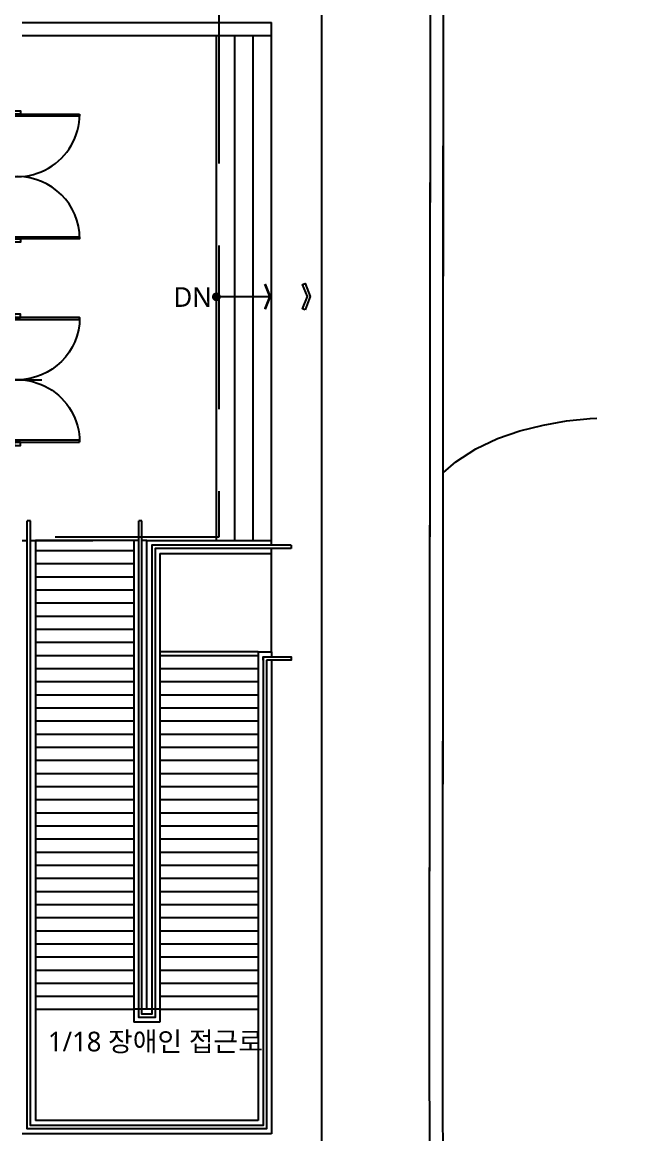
# Model space of a CAD drawing. Header units: millimetres. Extents: x 0 to 420500, y 0 to 297000.
# Drawn here: x 194204 to 203378, y 219853 to 236807 of the extents above; entities that cross this region are included whole.
import ezdxf
from ezdxf.enums import TextEntityAlignment as Align
from ezdxf.xclip import XClip

# ---------------------------------------------------------------- set-up
doc = ezdxf.new("R2010")
doc.units = ezdxf.units.MM
doc.header["$LTSCALE"] = 5000
doc.header["$XCLIPFRAME"] = 0
doc.linetypes.add('DASHED2', pattern=[0.375, 0.25, -0.125])
doc.layers.get('Defpoints').update_dxf_attribs({"color": 167})
doc.layers.add('arch', color=8, linetype='Continuous')
doc.layers.add('TRAY', color=3, linetype='Continuous')
doc.layers.add('TXT-1', color=137, linetype='Continuous', plot=False)
doc.styles.add('스타일1', font='malgun.ttf')

# ---------------------------------------------------------------- blocks, each defined once
blk = doc.blocks.new('XR-현황측량도')
at = {"color": 0}
blk.add_lwpolyline([(151690, 74037), (154883, 74051), (162789, 74142), (171655, 74152), (178948, 74224), (185441, 74258), (186412, 74405), (193068, 76972, 0.271364), (196517, 81929), (196870, 86053), (196859, 91789), (196871, 109951), (196867, 116558), (196605, 121601), (196793, 126063), (196775, 130633), (196750, 139290), (196674, 147914), (196020, 149938)], format="xyb", dxfattribs=at)
at = {"color": 0, "elevation": 93000}
blk.add_lwpolyline([(196869, 100426), (197057, 100588), (197057, 100588), (197363, 100784), (197363, 100784), (197691, 100940), (197691, 100940), (198034, 101060), (198034, 101060), (198387, 101148), (198387, 101148), (198745, 101210), (198745, 101210), (199106, 101249), (199106, 101249), (199469, 101270), (199469, 101270), (199833, 101275)], dxfattribs=at)
blk = doc.blocks.new('D-2000C')
at = {"color": 0}
for points in [[(50, 950), (80, 950), (80, -950), (50, -950)], [(1920, 950), (1950, 950), (1950, -950), (1920, -950)], [(50, -50), (0, -50), (0, 50), (50, 50)], [(2000, -50), (1950, -50), (1950, 50), (2000, 50)]]:
    blk.add_lwpolyline(points, close=True, dxfattribs=at)
for centre, start, end in [((50, 0), 270, 90), ((1950, 0), 90, 270)]:
    blk.add_arc(centre, 950, start, end, dxfattribs=at)
blk = doc.blocks.new('XR-PLAN', base_point=(461, 408))
at = {"layer": 'arch'}
h = blk.add_hatch(dxfattribs=at)
h.set_pattern_fill('_USER', color=256, scale=200, pattern_type=0)
h.set_pattern_definition([(0, (115135, 62350), (0, 200), [])])
h.paths.add_polyline_path([(114635, 56900), (114635, 64050), (113135, 64050), (113135, 56900)])
h = blk.add_hatch(dxfattribs=at)
h.set_pattern_fill('_USER', color=256, scale=200, pattern_type=0)
h.set_pattern_definition([(0, (115035, 62350), (0, 200), [])])
h.paths.add_polyline_path([(116535, 56900), (116535, 62350), (115035, 62350), (115035, 56900)])
for p, q in [((116735, 71750), (116735, 71950)), ((115895, 64050), (115895, 71750)), ((116175, 64050), (116175, 71750)), ((116455, 64050), (116455, 71750)), ((116735, 64050), (116735, 71750)), ((115895, 67770), (116735, 67768)), ((112935, 66500), (113235, 66500)), ((113060, 64350), (113010, 64350)), ((112935, 64050), (113010, 64050)), ((113060, 64050), (114010, 64050)), ((113135, 64050), (113135, 55200)), ((114635, 64050), (114635, 56700)), ((114835, 64050), (116735, 64050)), ((114835, 56900), (114835, 64050)), ((116735, 63975), (116735, 64050)), ((116735, 62350), (116735, 63925)), ((115035, 63850), (116735, 63850)), ((115035, 63850), (115035, 56700)), ((116535, 62350), (116735, 62350)), ((116535, 62350), (116535, 55200)), ((116735, 62350), (116735, 62275)), ((116735, 62225), (116735, 55000)), ((115035, 56900), (114635, 56900)), ((115035, 56700), (114635, 56700)), ((116535, 55200), (113135, 55200)), ((116735, 55000), (112935, 55000))]:
    blk.add_line(p, q, dxfattribs=at)
for points in [[(112935, 40836), (115480, 41818, 0.271099), (118807, 46607), (119159, 50723), (119148, 56451), (119161, 72122), (119161, 75750), (112935, 75750)], [(112735, 40545), (115558, 41633, 0.271364), (119007, 46591), (119359, 50715), (119348, 56451), (119361, 71951)], [(112935, 40836), (115480, 41818, 0.271099), (118807, 46607), (119159, 50723), (119148, 56451), (119160, 71751)]]:
    blk.add_lwpolyline(points, format="xyb", dxfattribs=at)
at = {"layer": 'arch', "linetype": 'DASHED2', "ltscale": 2}
blk.add_lwpolyline([(112935, 72300), (115935, 72300), (115935, 64100), (112915, 64100)], dxfattribs=at)
at = {"layer": 'arch'}
for points in [[(112935, 71950), (116735, 71950)], [(112935, 71750), (116735, 71750)], [(119355, 71750), (119360, 71750)], [(116660, 62225), (116660, 55075), (113010, 55075), (113010, 64350)], [(116610, 62275), (116610, 55125), (113060, 55125), (113060, 64350)], [(117035, 63925), (114960, 63925), (114960, 56775), (114710, 56775), (114710, 64350)], [(114760, 64350), (114710, 64350)], [(117035, 63975), (114910, 63975), (114910, 56825), (114760, 56825), (114760, 64350)], [(114710, 64050), (113135, 64050)], [(114835, 64050), (114760, 64050)], [(117035, 63975), (117035, 63925)], [(116535, 62350), (115035, 62350)], [(116610, 62225), (116610, 62225), (116610, 62275), (117035, 62275), (117035, 62225), (116660, 62225)], [(113135, 56900), (114635, 56900)], [(115035, 56900), (116535, 56900)]]:
    blk.add_lwpolyline(points, dxfattribs=at)
at = {"layer": 'arch', "const_width": 66.7}
blk.add_lwpolyline([(115895, 67799, 1), (115895, 67732, 1)], format="xyb", close=True, dxfattribs=at)
at = {"layer": 'arch'}
blk.add_lwpolyline([(117248, 67568), (117211, 67583), (117285, 67768), (117211, 67953), (117248, 67968), (117328, 67768)], close=True, dxfattribs=at)
for points in [[(116655, 67968), (116618, 67953), (116735, 67768), (116692, 67768)], [(116735, 67768), (116692, 67768), (116655, 67568), (116618, 67583)]]:
    blk.add_solid(points, dxfattribs=at)
at = {"layer": 'Defpoints'}
blk.add_lwpolyline([(117500, 32900), (32300, 32900), (32300, 95100), (117500, 95100)], close=True, dxfattribs=at)
at = {"layer": 'arch'}
ref = blk.add_blockref('XR-현황측량도', (-77510, -35338), dxfattribs=at)
XClip(ref).set_block_clipping_path([(86810.4680804907, 39538.2997129494), (224210.4680804907, 149938.2997129495)])
at = {"layer": 'arch', "rotation": 270}
blk.add_blockref('D-2000C', (112860, 70600), dxfattribs=at)
at = {"layer": 'arch', "xscale": -1, "rotation": 270}
blk.add_blockref('D-2000C', (112860, 65500), dxfattribs=at)
at = {"layer": 'arch', "style": '스타일1'}
blk.add_text('DN', height=300, dxfattribs=at).set_placement((115533, 67612), align=Align.CENTER)
at = {"layer": 'TXT-1', "style": '스타일1'}
blk.add_text('1/18 장애인 접근로', height=300, dxfattribs=at).set_placement((114965, 56406), align=Align.MIDDLE_CENTER)
blk = doc.blocks.new('XR-배치도', base_point=(461, 408))
ref = blk.add_blockref('XR-PLAN', (281311, 275111), dxfattribs=dict(rotation=47.15620461600879))
XClip(ref).set_block_clipping_path([(10268.6550578449, 25854.0591988688), (121697.9567652801, 114201.9318804346)])

msp = doc.modelspace()

# ---------------------------------------------------------------- block references
at = {"layer": 'TRAY'}
ref = msp.add_blockref('XR-배치도', (-310663, 184385), dxfattribs=dict(at, rotation=312.8437953840571))
XClip(ref).set_block_clipping_path([(355016.7243769546, 126994.5435289501), (152650.6807000034, 314675.0815890764), (386231.3503509208, 566532.8207304992), (588597.394027872, 378852.2826703729)])

doc.saveas('drawing.dxf')
